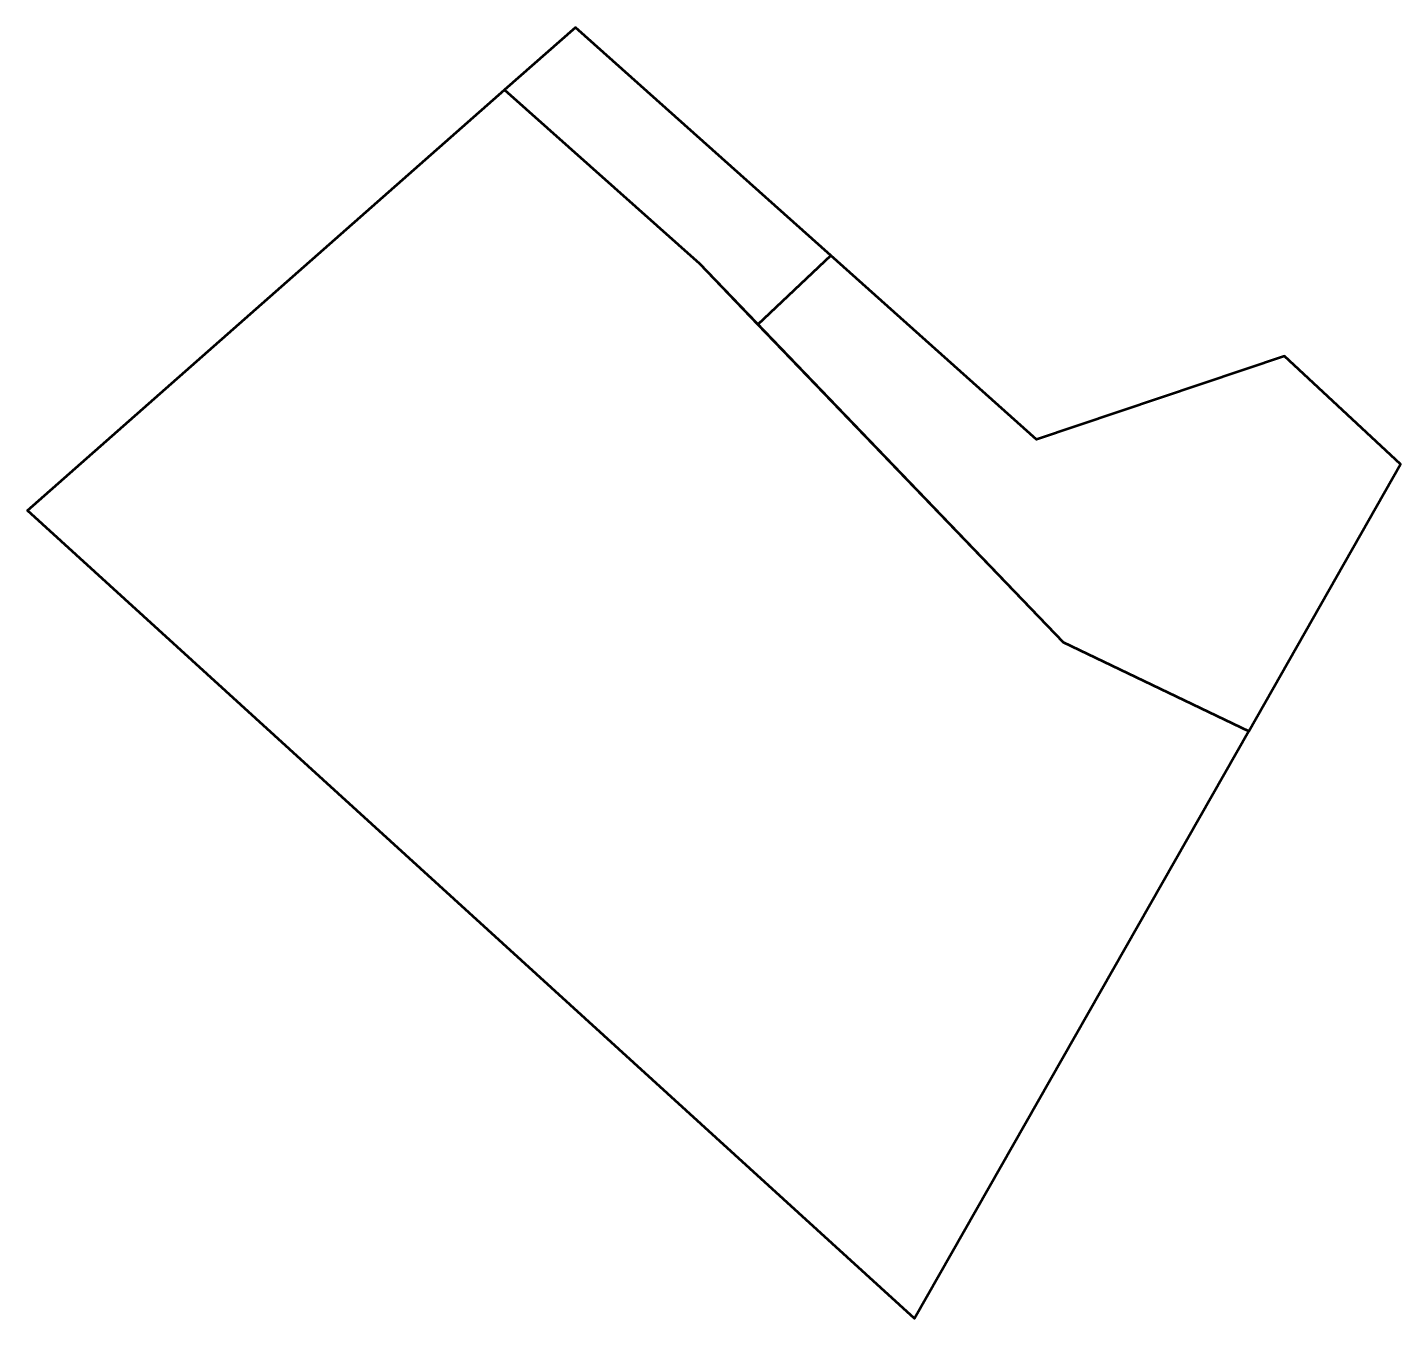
# Model space of a CAD drawing. Header units: metres. Extents: x 807502 to 807614, y 9157310 to 9157416.
import ezdxf

# ---------------------------------------------------------------- set-up
doc = ezdxf.new("R2010")
doc.units = ezdxf.units.M
doc.header["$MEASUREMENT"] = 0
doc.layers.add('2884-21010', color=1, linetype='Continuous')

msp = doc.modelspace()

# ---------------------------------------------------------------- linework, layer by layer
at = {"layer": '2884-21010', "color": 4, "lineweight": 53, "true_color": 0x00ffff}
msp.add_lwpolyline([(807557, 9157396.38), (807561.78, 9157391.4), (807567.75, 9157397.04), (807546.86, 9157415.71), (807541.05, 9157410.59)], close=True, dxfattribs=at)
at = {"layer": '2884-21010', "color": 3, "lineweight": 53, "true_color": 0x00ff00}
for points in [[(807557, 9157396.38), (807586.76, 9157365.39), (807601.96, 9157358.1), (807574.61, 9157310.01), (807501.99, 9157376.16), (807541.05, 9157410.59)], [(807561.78, 9157391.4), (807586.76, 9157365.39), (807601.96, 9157358.1), (807614.39, 9157379.95), (807604.9, 9157388.79), (807584.6, 9157381.99), (807567.75, 9157397.04)]]:
    msp.add_lwpolyline(points, close=True, dxfattribs=at)

doc.saveas('drawing.dxf')
